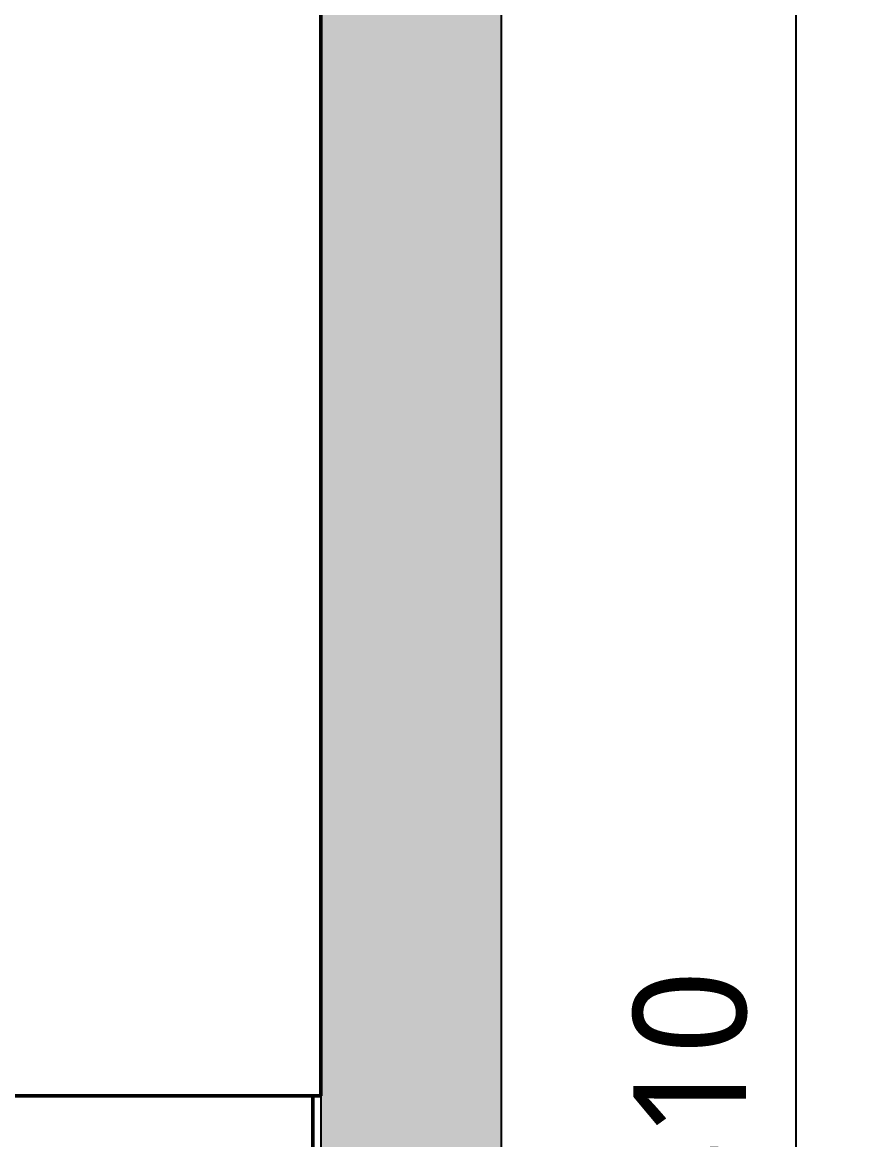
# Model space of a CAD drawing. Header units: millimetres. Extents: x 0 to 460473, y -68369 to 85219.
# Drawn here: x 233009 to 233755, y -37567 to -36575 of the extents above; entities that cross this region are included whole.
import ezdxf

# ---------------------------------------------------------------- set-up
doc = ezdxf.new("R2010")
doc.units = ezdxf.units.MM
doc.header["$LTSCALE"] = 50
for name, color, linetype in [('DIM', 7, 'Continuous'), ('fur', 6, 'Continuous'), ('ha', 8, 'Continuous'), ('wall', 2, 'Continuous')]:
    doc.layers.add(name, color=color, linetype=linetype)
doc.styles.add('맑은 고딕', font='malgun.ttf')
doc.dimstyles.new('DH IN40', dxfattribs={"dimscale": 40, "dimtxt": 2.5, "dimasz": 1, "dimexe": 1.5, "dimexo": 1.5, "dimtad": 1, "dimdec": 7, "dimlunit": 6, "dimtxsty": '맑은 고딕', "dimblk": 'ARCHTICK', "dimcen": 2.5, "dimclrd": 256, "dimclre": 256, "dimclrt": 256, "dimadec": 0, "dimazin": 0, "dimtfac": 1, "dimtdec": 7, "dimtix": 1, "dimtmove": 0, "dimatfit": 3, "dimldrblk": 'ARCHTICK', "dimfxl": 1, "dimtfillclr": 1, "dimlwd": -1, "dimlwe": -1, "dimarcsym": 0})

# ---------------------------------------------------------------- blocks, each defined once
blk = doc.blocks.new('EWEDSF')
at = {"layer": 'ha', "transparency": 33554559}
h = blk.add_hatch(color=256, dxfattribs=at)
h.dxf.hatch_style = 1
h.paths.add_polyline_path([(233434, 35399.7), (231184, 35399.7), (231184, 35199.7), (231574, 35199.7), (231574, 33399.7), (231774, 33399.7), (231774, 34759.7), (233234, 34759.7), (233234, 32679.7), (231774, 32679.7), (231574, 32679.7), (231274, 32679.7), (231274, 32479.7), (233274, 32479.7), (233274, 29629.7), (233274, 28169.7), (232884, 28169.7), (232884, 27999.7), (233434, 27999.7)])
h.paths.add_polyline_path([(233234, 34959.7), (232784, 34959.7), (232784, 35199.7), (233234, 35199.7)], flags=16)
h.paths.add_polyline_path([(232584, 34959.7), (231774, 34959.7), (231774, 35199.7), (232584, 35199.7)], flags=16)
at = {"layer": 'wall', "color": 2}
for p, q in [((233434, 35399.7), (233434, 27999.7)), ((233274, 32479.7), (233274, 29629.7))]:
    blk.add_line(p, q, dxfattribs=at)
blk = doc.blocks.new('_ArchTick')
at = {"color": 0, "linetype": 'ByBlock', "const_width": 0.15}
blk.add_lwpolyline([(-0.5, -0.5), (0.5, 0.5)], dxfattribs=at)
blk = doc.blocks.new('*D481')
at = {"layer": 'Defpoints', "color": 0, "transparency": 16777216}
for p in [(233274, -35427.76), (233695.43, -35427.76), (233274, -39737.76)]:
    blk.add_point(p, dxfattribs=at)
at = {"layer": 'DIM', "transparency": 16777216}
for p, q in [((233334, -35427.76), (233755.43, -35427.76)), ((233695.43, -39737.76), (233695.43, -35427.76)), ((233334, -39737.76), (233755.43, -39737.76))]:
    blk.add_line(p, q, dxfattribs=at)
at = {"layer": 'DIM', "transparency": 16777216, "xscale": 40, "yscale": 40, "zscale": 40}
for p, rotation in [((233695.43, -35427.76), 90), ((233695.43, -39737.76), 270)]:
    blk.add_blockref('_ArchTick', p, dxfattribs=dict(at, rotation=rotation))
at = {"layer": 'DIM', "transparency": 16777216, "insert": (233610.1, -37582.76), "char_height": 100, "attachment_point": 5, "rotation": 90, "style": '맑은 고딕'}
blk.add_mtext('4,310', dxfattribs=at)

msp = doc.modelspace()

# ---------------------------------------------------------------- linework, layer by layer
at = {"layer": 'fur', "color": 40, "lineweight": 50, "true_color": 0xf8d731}
for p, q in [((233273.99865146, -35427.76328172), (233273.99865146, -37527.76328172)), ((233266.85570136, -37527.76328172), (232903.99865146, -37527.76328172)), ((233266.85570134, -38788.26280605), (233266.85570136, -37527.76328172)), ((233266.85570136, -37527.76328172), (233273.99865146, -37527.76328172))]:
    msp.add_line(p, q, dxfattribs=at)

# ---------------------------------------------------------------- block references
at = {"layer": 'ha'}
msp.add_blockref('EWEDSF', (0, -67907.45838072), dxfattribs=at)

# ---------------------------------------------------------------- dimensions: what is measured, and where the dimension line sits
at = {"layer": 'DIM'}
dim = msp.add_linear_dim(base=(233695.4256040799, -35427.76328172), p1=(233273.9986514582, -39737.76328172), p2=(233273.9986514582, -35427.76328172), angle=90, dimstyle='DH IN40', dxfattribs=at)
dim.commit()
dim.dimension.update_dxf_attribs({"geometry": '*D481', "text_midpoint": (233610.0995171233, -37582.7632817201)})

doc.saveas('drawing.dxf')
